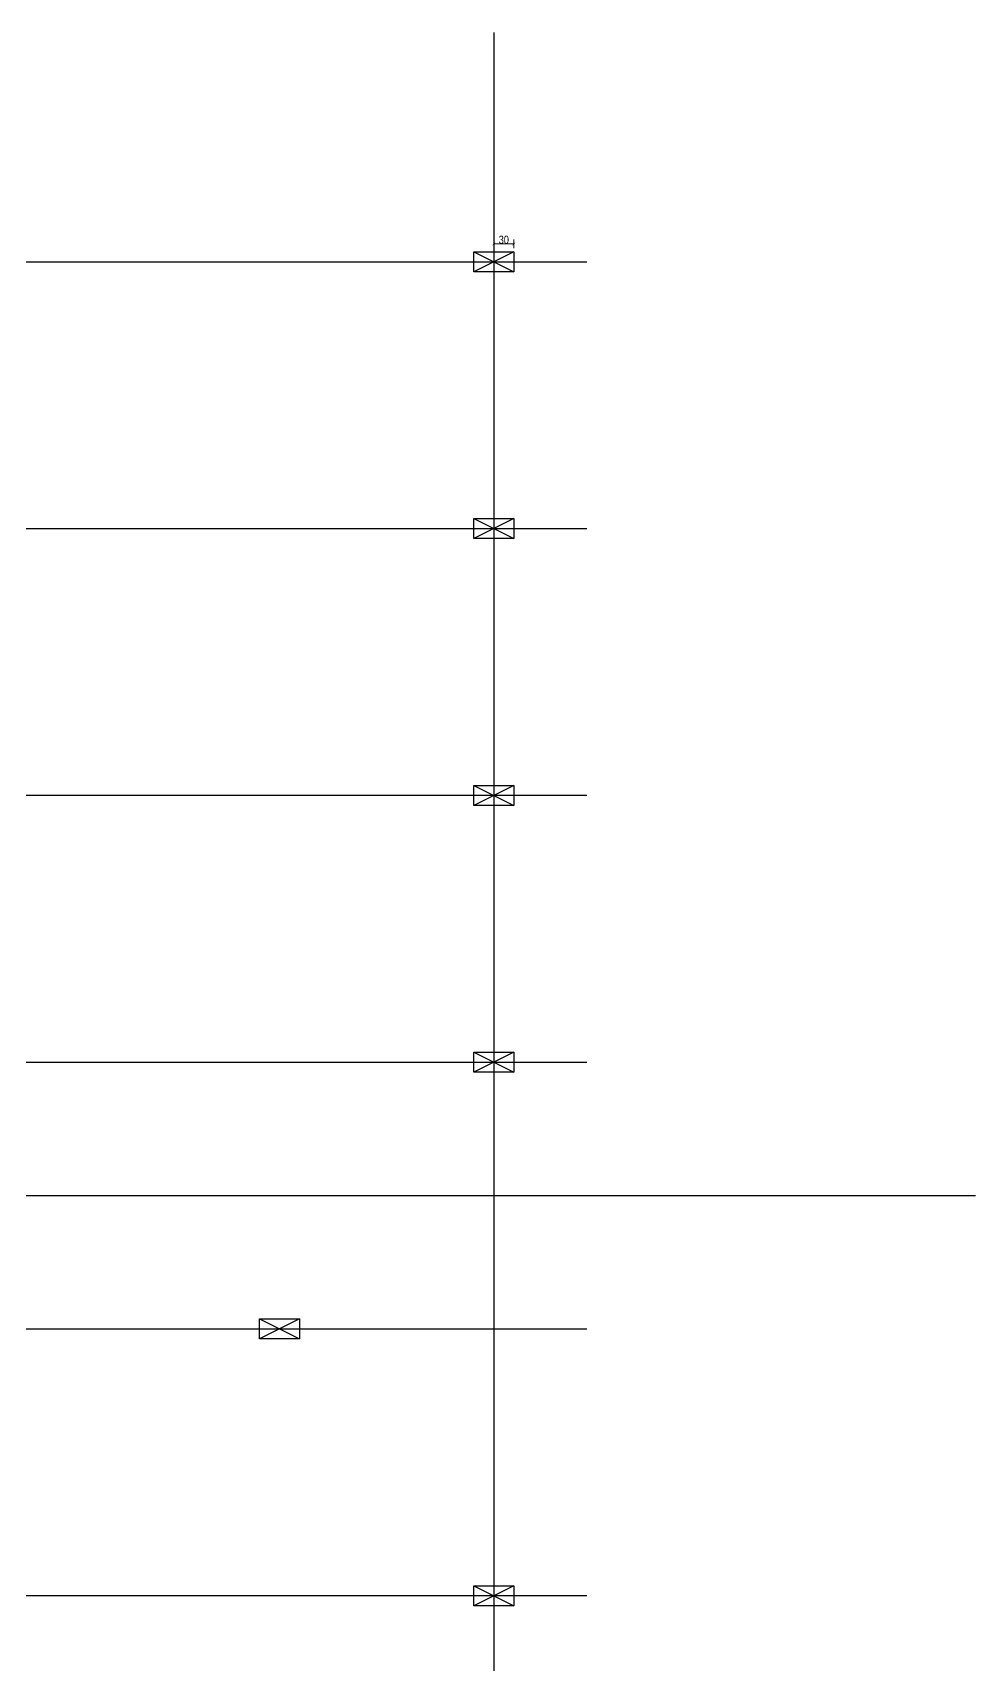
# Model space of a CAD drawing. Extents: x 250879 to 348495, y -51522 to -9360.
# Drawn here: x 298682 to 300095, y -15202 to -12756 of the extents above; entities that cross this region are included whole.
import ezdxf

# ---------------------------------------------------------------- set-up
doc = ezdxf.new("R2010")
doc.units = 0
doc.layers.get('DEFPOINTS').update_dxf_attribs({"color": 9, "linetype": 'CONTINUOUS'})
for name, color, linetype in [('AXIS', 1, 'CONTINUOUS'), ('COLUMN', 5, 'CONTINUOUS'), ('WALL', 7, 'CONTINUOUS')]:
    doc.layers.add(name, color=color, linetype=linetype)
doc.layers.add('dimention', color=151, linetype='CONTINUOUS', lineweight=13)
doc.styles.add('yon', font='ARIALN.TTF')
doc.dimstyles.new('CM', dxfattribs={"dimscale": 0, "dimtxt": 12, "dimasz": 0.4, "dimexe": 50, "dimexo": 1000, "dimgap": 0.03, "dimtad": 1, "dimdec": 0, "dimzin": 0, "dimdsep": 46, "dimtxsty": 'yon', "dimblk": 'Ar thick3', "dimcen": 3, "dimdle": 8, "dimse1": 1, "dimse2": 1, "dimclrd": 8, "dimclre": 8, "dimclrt": 30, "dimadec": 0, "dimazin": 0, "dimtfac": 1, "dimtdec": 0, "dimtix": 1, "dimtmove": 1, "dimatfit": 3, "dimfxl": 50, "dimtolj": 1, "dimtzin": 0, "dimlwd": 9, "dimarcsym": 0})

# ---------------------------------------------------------------- blocks, each defined once
blk = doc.blocks.new('COLUMN')
at = {"layer": 'AXIS'}
for p, q in [((236924.7, -9644.3), (236984.7, -9674.3)), ((236984.7, -9644.3), (236924.7, -9674.3))]:
    blk.add_line(p, q, dxfattribs=at)
at = {"layer": 'COLUMN'}
blk.add_lwpolyline([(236924.7, -9644.3), (236984.7, -9644.3), (236984.7, -9674.3), (236924.7, -9674.3)], close=True, dxfattribs=at)
blk = doc.blocks.new('Ar thick3')
at = {"layer": 'dimention'}
blk.add_line((0, 16.2), (0, -16.2), dxfattribs=at)
at = {"layer": 'dimention', "const_width": 1.5}
blk.add_lwpolyline([(-5, -5.1), (5, 4.9)], dxfattribs=at)
blk = doc.blocks.new('*D2156')
at = {"layer": 'DEFPOINTS', "color": 0, "linetype": 'Continuous', "transparency": 16777216}
for p in [(307797.6, -20277.8), (307827.6, -20266), (307827.6, -20277.8)]:
    blk.add_point(p, dxfattribs=at)
at = {"layer": 'WALL', "color": 8, "linetype": 'Continuous', "lineweight": 9, "transparency": 16777216}
blk.add_line((307798, -20266), (307827.2, -20266), dxfattribs=at)
at = {"layer": 'WALL', "color": 8, "linetype": 'Continuous', "lineweight": 9, "transparency": 16777216, "xscale": 0.4, "yscale": 0.4, "zscale": 0.4, "rotation": 180}
blk.add_blockref('Ar thick3', (307797.6, -20266), dxfattribs=at)
at = {"layer": 'WALL', "color": 8, "linetype": 'Continuous', "lineweight": 9, "transparency": 16777216, "xscale": 0.4, "yscale": 0.4, "zscale": 0.4}
blk.add_blockref('Ar thick3', (307827.6, -20266), dxfattribs=at)
at = {"layer": 'WALL', "color": 30, "linetype": 'Continuous', "transparency": 16777216, "insert": (307812.6, -20259.8), "char_height": 12, "attachment_point": 5, "style": 'yon'}
blk.add_mtext('\\A1;30', dxfattribs=at)
blk = doc.blocks.new('AXISG')
at = {"layer": 'AXIS'}
for p, q in [((307797.6, -19949.2), (307797.6, -23524.1)), ((305609.2, -20292.8), (307936.9, -20292.8)), ((305601.4, -20692.8), (307936.9, -20692.8)), ((305610, -21092.8), (307936.9, -21092.8)), ((305595.8, -21492.8), (307936.9, -21492.8)), ((305587.5, -21892.8), (307936.9, -21892.8)), ((305587.5, -22292.8), (307936.9, -22292.8))]:
    blk.add_line(p, q, dxfattribs=at)
at = {"layer": 'WALL', "linetype": 'Continuous'}
for p in [(70842.9, -10633.6), (70842.9, -11033.6), (70842.9, -11433.6), (70842.9, -11833.6), (70521.5, -12233.6), (70842.9, -12633.6)]:
    blk.add_blockref('COLUMN', p, dxfattribs=at)
at = {"layer": 'WALL', "color": 4, "linetype": 'Continuous'}
dim = blk.add_linear_dim(base=(307827.6, -20266), p1=(307797.6, -20277.8), p2=(307827.6, -20277.8), dimstyle='CM', override={"dimscale": 1}, dxfattribs=at)
dim.commit()
dim.dimension.update_dxf_attribs({"geometry": '*D2156', "text_midpoint": (307812.6, -20259.8)})

msp = doc.modelspace()

# ---------------------------------------------------------------- linework, layer by layer
at = {"layer": 'AXIS'}
for p, q in [((297261.13908, -14299.33019), (299512.71044, -14299.33019)), ((296043.67806, -14499.41248), (300095.35927, -14499.41248)), ((297206.55726, -14699.33019), (299512.71044, -14699.33019))]:
    msp.add_line(p, q, dxfattribs=at)

# ---------------------------------------------------------------- block references
at = {"layer": 'WALL', "linetype": 'Continuous'}
msp.add_blockref('AXISG', (-8424.19082, 7193.50277), dxfattribs=at)

doc.saveas('drawing.dxf')
